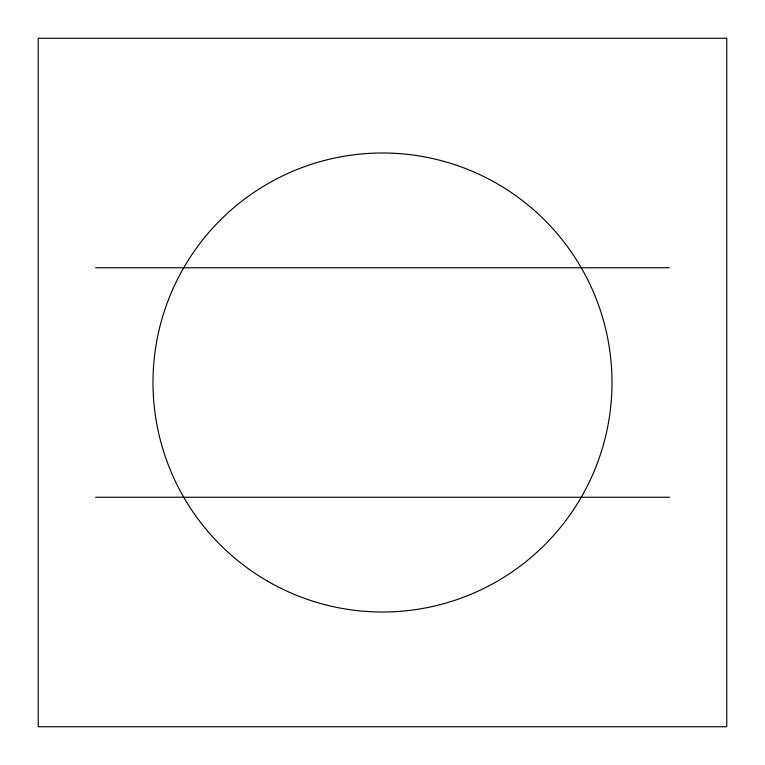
<?xml version="1.0" encoding="UTF-8"?>
<svg xmlns="http://www.w3.org/2000/svg" width="765" height="765" viewBox="0 0 765 765"><rect width="100%" height="100%" fill="white"/><g stroke="black" fill="none" stroke-linecap="round" stroke-linejoin="round"><path stroke-width="1.15" d="M95.625 267.75L669.375 267.75M95.625 497.25L669.375 497.25M726.75 38.25L38.25 38.25L38.25 726.75L726.75 726.75L726.75 38.25M267.75 581.257A229.5 229.5 0 0 0 612 382.5A229.5 229.5 0 0 0 267.75 183.743A229.5 229.5 0 0 0 267.75 581.257"/></g></svg>
